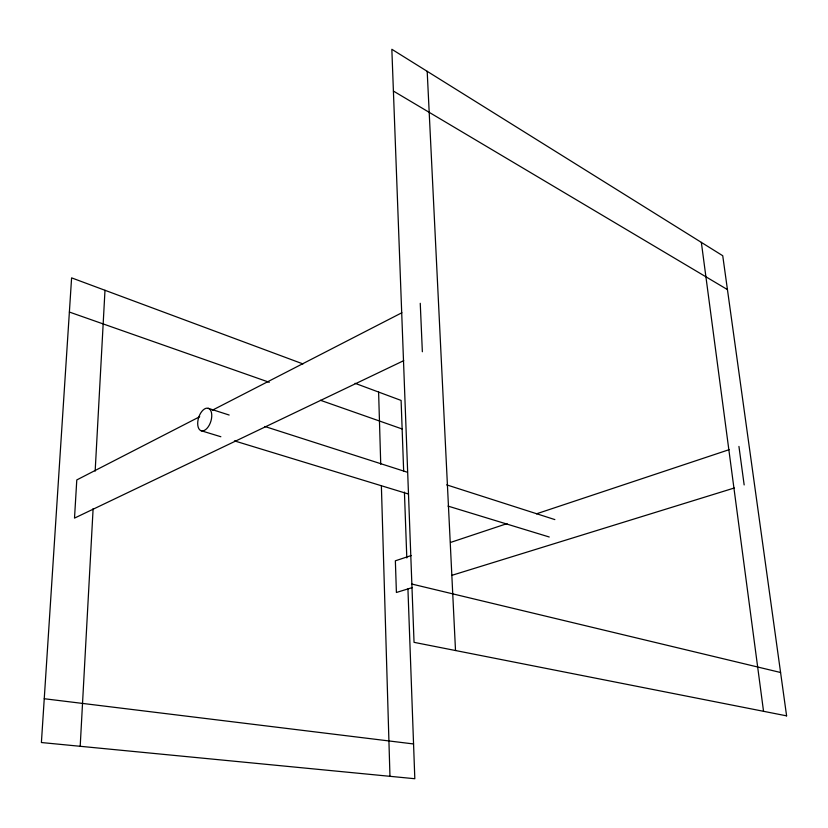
<?xml version="1.0" encoding="UTF-8"?>
<svg xmlns="http://www.w3.org/2000/svg" width="828" height="828" viewBox="0 0 828 828"><rect width="100%" height="100%" fill="white"/><g stroke="black" fill="none" stroke-linecap="round" stroke-linejoin="round"><path stroke-width="1.24" d="M80.192 746.287L93.119 508.599M95.158 471.132L104.99 290.286M199.703 416.722L76.787 479.929L74.51 518.111L403.733 360.646M212.341 410.222L401.87 312.746M411.319 555.505L395.36 560.815L396.405 592.486L412.437 587.528M450.577 542.423L507.026 523.627M536.472 513.826L729.116 449.676M451.902 575.325L734.301 487.992M44.246 698.728L413.555 743.958M411.858 584.05L780.587 672.502M201.1 430.705L220.859 436.739M234.438 440.879L408.504 494.026M448.01 506.094L549.243 536.999M208.263 408.318A11.747 6.376 -72.6 0 1 208.221 426.824A11.747 6.376 -72.6 0 1 197.695 423.439A11.747 6.376 -72.6 0 1 208.263 408.318L229.159 415.035M264.805 426.472L407.366 472.239M446.696 484.866L554.853 519.591M69.376 312.052L269.276 382.298M320.467 400.286L402.139 428.976M302.976 363.927L71.601 277.866L41.4 742.53L414.818 778.724L407.935 588.936M355.067 383.302L401.104 400.431L403.671 471.442M393.414 91.07L727.439 289.593M738.938 446.416L744.165 484.939M701.347 242.376L763.54 711.314M427.186 71.322L455.514 650.529M420.251 303.296L422.352 351.745M404.426 492.101L406.807 557.948M378.603 392.058L380.735 464.27M381.387 486.191L389.967 776.322M786.6 715.858L414.041 642.342L391.841 49.276L722.74 255.728L786.6 715.858"/></g></svg>
